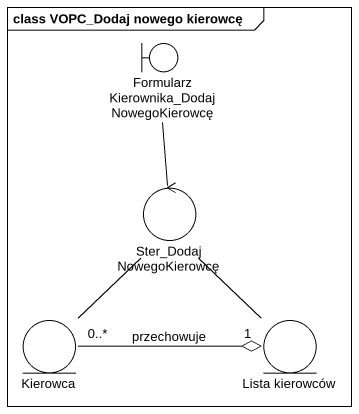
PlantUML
@startuml
mainframe class VOPC_Dodaj nowego kierowcę
boundary "FormularzKierownika_DodajNowegoKierowcę" as FormularzKierownika
control Ster_DodajNowegoKierowcę
entity Kierowca
entity "Lista kierowców" as Lista_kierowców
FormularzKierownika -- Ster_DodajNowegoKierowcę
Ster_DodajNowegoKierowcę -- Kierowca
Ster_DodajNowegoKierowcę -- Lista_kierowców
Kierowca "0..*" -right-o "1" Lista_kierowców : przechowuje
@enduml
